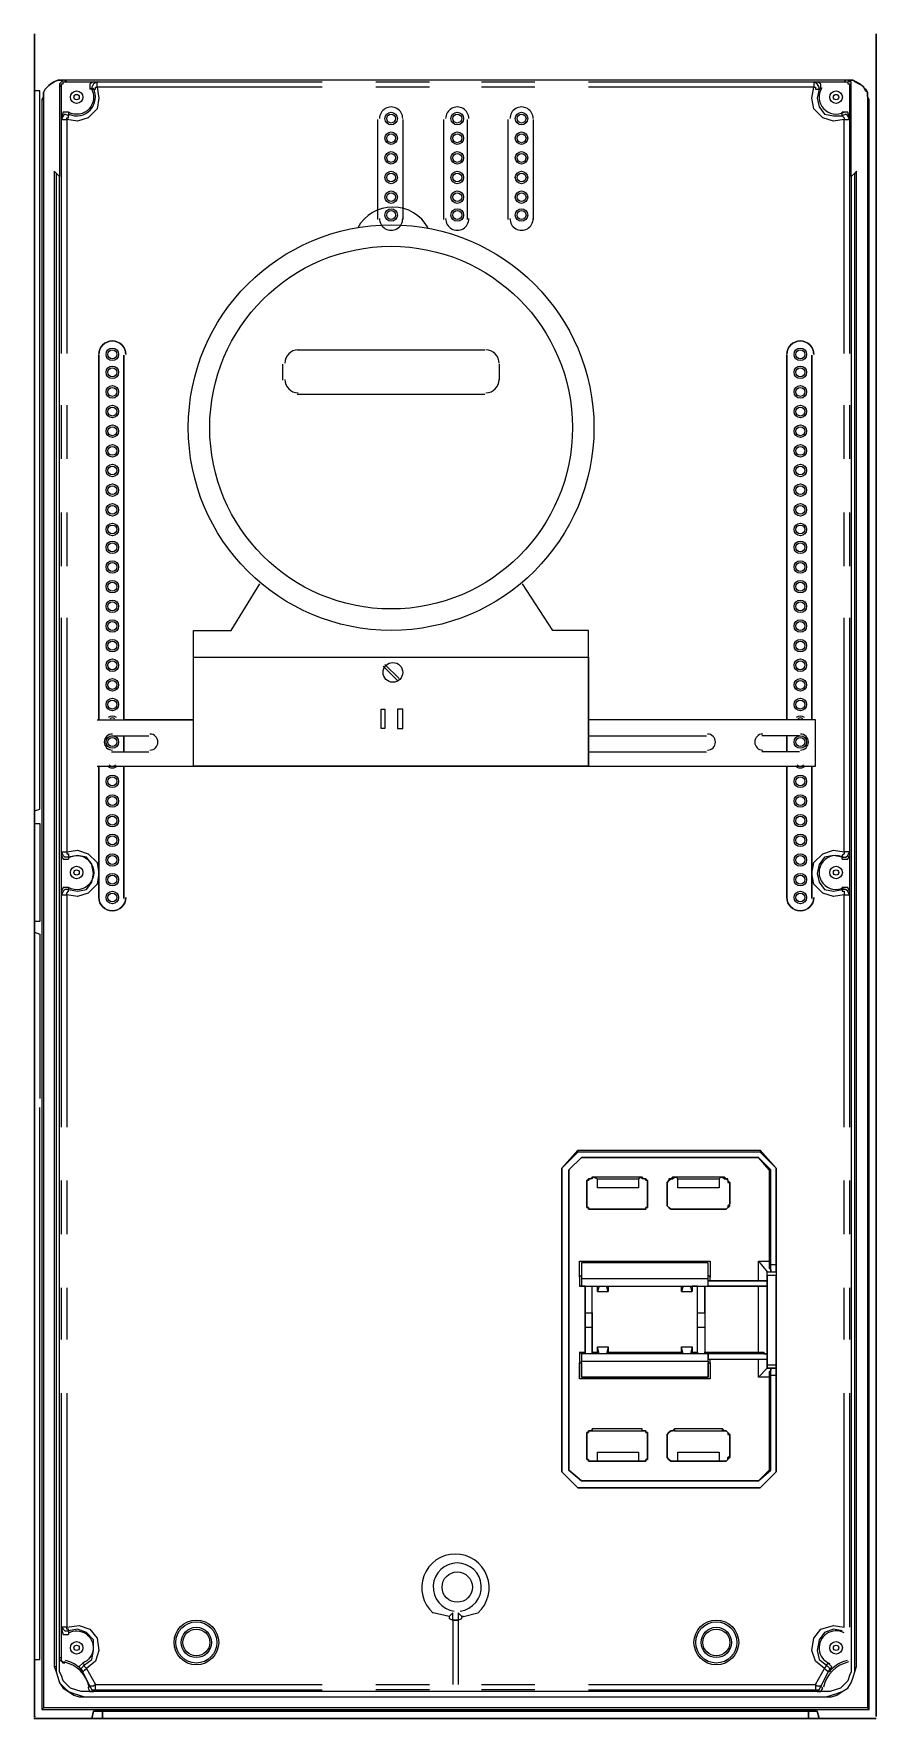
# Model space of a CAD drawing. Header units: millimetres. Extents: x -305 to 1353, y -289 to 1176.
# Drawn here: x -177.8 to -151.4, y 368.5 to 421.5 of the extents above; entities that cross this region are included whole.
import ezdxf

# ---------------------------------------------------------------- set-up
doc = ezdxf.new("R2010")
doc.units = ezdxf.units.MM
doc.header["$MEASUREMENT"] = 0
doc.layers.add('PDF_0', color=7, linetype='Continuous')

msp = doc.modelspace()

# ---------------------------------------------------------------- linework, layer by layer
at = {"layer": 'PDF_0', "lineweight": 18}
for points in [[(-177.803, 368.575), (-177.803, 421.475), (-177.803, 368.575)], [(-177.803, 421.475), (-177.803, 368.575)], [(-151.353, 368.575), (-151.353, 421.475), (-151.353, 368.575)], [(-177.803, 397.047), (-177.634, 397.103), (-177.634, 419.678), (-177.803, 419.678)], [(-177.522, 419.397), (-177.522, 419.51), (-177.522, 419.622), (-177.466, 419.734), (-177.353, 419.847), (-177.297, 419.903), (-177.185, 419.959), (-177.073, 420.015), (-176.96, 420.015), (-177.073, 420.015), (-177.185, 419.959), (-177.297, 419.903), (-177.353, 419.847), (-177.466, 419.734), (-177.522, 419.622), (-177.522, 419.51), (-177.578, 419.397), (-177.578, 368.8)], [(-152.139, 416.983), (-152.139, 419.847), (-152.139, 419.903), (-152.139, 419.959), (-152.195, 419.959), (-152.251, 420.015), (-152.307, 420.015), (-176.848, 420.015), (-176.904, 420.015), (-176.96, 419.959), (-177.016, 419.903), (-177.016, 419.847), (-177.016, 416.983)], [(-152.195, 420.015), (-176.96, 420.015)], [(-153.093, 419.734), (-153.093, 419.903), (-153.206, 419.959), (-152.363, 419.959), (-152.307, 419.959), (-152.251, 419.959), (-152.251, 419.903), (-152.195, 419.903), (-152.195, 419.847), (-152.195, 419.79), (-152.195, 418.836), (-152.251, 419.004), (-152.42, 419.004)], [(-151.633, 419.566), (-151.633, 368.856), (-151.577, 368.8), (-151.577, 419.397), (-151.633, 419.51), (-151.633, 419.622), (-151.689, 419.678), (-151.746, 419.79), (-151.802, 419.847), (-151.914, 419.903), (-152.026, 419.959), (-152.083, 420.015), (-152.195, 420.015), (-152.083, 420.015), (-151.97, 419.959), (-151.858, 419.903), (-151.802, 419.847), (-151.689, 419.734), (-151.633, 419.622), (-151.633, 419.51), (-151.633, 419.397)], [(-177.522, 419.566), (-177.522, 368.856)], [(-167.02, 415.635), (-167.02, 418.78)], [(-166.234, 418.78), (-166.234, 415.635)], [(-164.943, 415.635), (-164.943, 418.78)], [(-164.213, 418.78), (-164.213, 415.635)], [(-162.921, 415.635), (-162.921, 418.78)], [(-162.135, 418.78), (-162.135, 415.635)], [(-177.129, 417.095), (-177.185, 417.151), (-177.185, 370.148), (-177.129, 369.979), (-177.073, 369.811), (-177.016, 369.642), (-176.904, 369.474), (-176.736, 369.361), (-176.567, 369.249), (-176.399, 369.193), (-176.23, 369.193), (-152.925, 369.193), (-152.756, 369.193), (-152.588, 369.249), (-152.42, 369.361), (-152.251, 369.474), (-152.139, 369.642), (-152.083, 369.811), (-152.026, 369.979), (-151.97, 370.148), (-151.97, 417.151), (-152.026, 417.095)], [(-177.016, 416.983), (-177.016, 416.983)], [(-175.781, 411.367), (-175.781, 411.367)], [(-174.995, 411.367), (-174.995, 411.367)], [(-154.16, 411.367), (-154.16, 411.367)], [(-153.374, 411.367), (-153.374, 411.367)], [(-177.803, 396.654), (-177.634, 396.654), (-177.634, 393.565), (-177.803, 393.565)], [(-152.42, 395.531), (-152.251, 395.531), (-152.195, 395.643), (-152.195, 394.52), (-152.251, 394.632), (-152.42, 394.632)], [(-177.803, 393.228), (-177.634, 393.172), (-177.634, 388.005)], [(-177.803, 370.372), (-177.634, 370.372), (-177.634, 387.725)], [(-160.731, 386.377), (-155.003, 386.377), (-155.003, 386.321), (-160.731, 386.321)], [(-155.003, 386.321), (-154.497, 385.815), (-155.003, 386.377)], [(-161.012, 385.759), (-160.618, 386.152), (-161.012, 385.759)], [(-161.012, 376.325), (-161.012, 385.759), (-161.012, 376.325)], [(-160.618, 386.152), (-155.059, 386.152), (-160.618, 386.152)], [(-154.722, 385.759), (-155.059, 386.152), (-154.666, 385.759)], [(-154.778, 382.446), (-154.778, 379.638), (-154.778, 379.526), (-154.778, 379.807), (-154.778, 379.975), (-154.778, 382.109), (-154.778, 382.277), (-154.778, 382.558), (-154.497, 382.558), (-154.497, 382.446), (-154.778, 382.446), (-154.778, 382.558), (-154.666, 382.558), (-154.497, 382.558), (-154.497, 382.614), (-154.497, 382.671), (-154.497, 382.727), (-154.497, 382.783), (-154.497, 385.815), (-154.497, 376.269), (-154.497, 379.301), (-154.497, 379.357), (-154.497, 379.413), (-154.497, 379.47), (-154.497, 379.526), (-154.666, 379.526), (-154.778, 379.526), (-154.497, 379.526), (-154.497, 379.638)], [(-154.666, 382.783), (-154.666, 385.759), (-154.722, 385.759), (-154.722, 382.895), (-154.722, 382.839), (-154.722, 382.783), (-154.722, 382.727), (-154.722, 382.671), (-154.666, 382.614), (-154.666, 382.558), (-154.666, 382.614), (-154.666, 382.671), (-154.666, 382.727), (-154.666, 382.783), (-154.497, 382.783)], [(-158.821, 385.478), (-158.821, 385.198), (-160.113, 385.198), (-160.113, 385.478)], [(-158.541, 384.692), (-158.541, 385.31), (-158.541, 384.692)], [(-156.294, 385.478), (-156.294, 385.198), (-157.586, 385.198), (-157.586, 385.478)], [(-160.282, 384.524), (-158.709, 384.524), (-160.282, 384.524)], [(-160.675, 382.39), (-160.675, 382.895), (-156.575, 382.895), (-156.575, 382.39)], [(-156.968, 381.267), (-156.744, 381.267), (-156.744, 382.109), (-155.059, 382.109), (-155.003, 382.109), (-154.947, 382.109), (-154.89, 382.109), (-154.834, 382.109), (-154.778, 382.109), (-156.631, 382.109), (-156.631, 382.277), (-156.575, 382.277), (-156.575, 382.39), (-156.631, 382.446), (-156.631, 382.502), (-156.631, 382.839), (-160.618, 382.839), (-160.618, 382.502), (-160.618, 382.446), (-160.675, 382.39), (-160.675, 382.109), (-160.618, 382.109)], [(-156.631, 382.334), (-156.631, 382.839), (-160.618, 382.839), (-160.618, 382.334), (-160.618, 382.277), (-160.618, 382.221), (-160.618, 382.165), (-160.618, 382.109), (-160.506, 382.109), (-160.282, 382.109), (-160.057, 382.109), (-159.832, 382.109), (-157.418, 382.109), (-157.193, 382.109), (-156.968, 382.109), (-156.744, 382.109), (-156.631, 382.109), (-156.631, 382.165), (-156.631, 382.221), (-156.631, 382.277), (-156.631, 382.334), (-160.618, 382.334)], [(-155.059, 382.277), (-155.059, 382.895), (-154.778, 382.558)], [(-155.059, 382.895), (-154.722, 382.895)], [(-160.506, 382.109), (-160.675, 382.109)], [(-160.506, 381.267), (-160.282, 381.267), (-160.282, 382.109), (-160.113, 382.109), (-160.057, 382.109), (-160.113, 381.941), (-159.776, 381.941), (-159.832, 382.109), (-159.776, 382.109), (-157.474, 382.109), (-157.418, 382.109), (-157.474, 381.941), (-157.137, 381.941)], [(-160.282, 380.031), (-160.282, 382.109)], [(-160.113, 381.941), (-160.113, 382.109)], [(-159.776, 382.109), (-159.776, 381.941)], [(-157.474, 381.941), (-157.474, 382.109)], [(-156.968, 380.031), (-156.968, 382.109), (-157.137, 382.109)], [(-156.968, 380.817), (-156.968, 380.874), (-156.968, 380.93), (-156.968, 380.986), (-156.968, 381.042), (-156.968, 381.098), (-156.968, 381.154), (-156.968, 381.21), (-156.968, 381.267), (-156.968, 382.109)], [(-156.744, 382.109), (-156.744, 380.031)], [(-156.575, 382.277), (-155.059, 382.277), (-155.003, 382.277), (-154.947, 382.277), (-154.89, 382.277), (-154.834, 382.277), (-154.778, 382.277), (-156.631, 382.277)], [(-155.059, 380.031), (-155.059, 382.109)], [(-154.778, 379.638), (-154.497, 379.638), (-154.497, 382.446)], [(-160.282, 381.267), (-160.282, 381.21), (-160.282, 381.154), (-160.282, 381.098), (-160.282, 381.042), (-160.282, 380.986), (-160.282, 380.93), (-160.282, 380.874), (-160.282, 380.817)], [(-156.744, 381.267), (-156.744, 381.21), (-156.744, 381.154), (-156.744, 381.098), (-156.744, 381.042), (-156.744, 380.986), (-156.744, 380.93), (-156.744, 380.874), (-156.744, 380.817)], [(-160.506, 380.817), (-160.282, 380.817), (-160.282, 379.975), (-160.282, 380.031), (-160.113, 380.031), (-160.057, 379.975), (-160.113, 380.2), (-159.776, 380.2), (-159.832, 379.975), (-159.776, 380.031)], [(-159.776, 380.2), (-159.776, 380.031), (-157.474, 380.031), (-157.418, 379.975), (-157.474, 380.2), (-157.137, 380.2), (-157.193, 379.975), (-157.137, 380.031), (-156.968, 380.031), (-156.968, 379.975), (-156.968, 380.817), (-156.744, 380.817), (-156.744, 379.975), (-156.744, 380.031), (-155.059, 380.031), (-155.003, 380.031), (-154.947, 380.031), (-154.89, 380.031), (-154.89, 379.975), (-154.834, 379.975), (-154.778, 379.975), (-156.631, 379.975), (-156.631, 379.807), (-154.778, 379.807)], [(-160.618, 379.975), (-160.675, 380.031), (-160.675, 379.694), (-160.618, 379.694), (-160.618, 379.638), (-160.618, 379.245), (-160.618, 379.75)], [(-160.675, 380.031), (-160.506, 380.031)], [(-160.113, 380.031), (-160.113, 380.2)], [(-157.474, 380.031), (-157.474, 380.2)], [(-157.137, 380.2), (-157.137, 380.031)], [(-156.575, 379.694), (-156.575, 379.189), (-160.675, 379.189), (-160.675, 379.694)], [(-156.631, 379.75), (-156.631, 379.245), (-156.631, 379.638), (-156.631, 379.694), (-156.575, 379.694), (-156.575, 379.807)], [(-155.059, 379.245), (-155.059, 379.807)], [(-154.722, 379.245), (-155.059, 379.245), (-154.778, 379.526)], [(-154.497, 379.301), (-154.666, 379.301), (-154.666, 379.357), (-154.666, 379.413), (-154.666, 379.47), (-154.666, 379.526), (-154.666, 379.47), (-154.722, 379.413), (-154.722, 379.357), (-154.722, 379.301), (-154.722, 379.245), (-154.722, 376.325), (-154.666, 376.325), (-154.666, 379.301)], [(-156.631, 379.245), (-160.618, 379.245), (-156.631, 379.245)], [(-158.709, 377.56), (-158.653, 377.56), (-158.597, 377.56), (-158.597, 377.504), (-158.541, 377.504), (-158.541, 377.448), (-158.541, 377.392), (-158.541, 376.774), (-158.541, 376.718), (-158.541, 376.662), (-158.597, 376.662), (-158.597, 376.606), (-158.653, 376.606), (-158.709, 376.606), (-158.765, 376.606), (-158.821, 376.606), (-160.113, 376.606), (-160.225, 376.606), (-160.282, 376.606), (-160.338, 376.606), (-160.394, 376.606), (-160.394, 376.662), (-160.45, 376.662), (-160.45, 376.718), (-160.45, 376.774), (-160.45, 376.718), (-160.45, 376.662), (-160.394, 376.662), (-160.394, 376.606), (-160.338, 376.606), (-160.282, 376.606), (-158.709, 376.606), (-158.653, 376.606), (-158.597, 376.606), (-158.597, 376.662), (-158.541, 376.662), (-158.541, 376.718), (-158.541, 376.774), (-158.541, 377.392), (-158.541, 377.448), (-158.541, 377.504), (-158.597, 377.504), (-158.597, 377.56), (-158.653, 377.56), (-158.709, 377.56), (-158.709, 377.616), (-160.282, 377.616)], [(-160.45, 376.774), (-160.45, 377.392), (-160.45, 376.774)], [(-160.282, 377.56), (-158.709, 377.56), (-158.709, 377.616)], [(-157.698, 377.56), (-157.754, 377.56), (-157.811, 377.56), (-157.867, 377.504), (-157.923, 377.448), (-157.923, 377.392), (-157.923, 377.448), (-157.867, 377.504), (-157.811, 377.56), (-157.754, 377.56), (-157.698, 377.616)], [(-157.923, 376.774), (-157.923, 377.392), (-157.923, 376.774)], [(-156.182, 377.56), (-156.126, 377.56), (-156.07, 377.56), (-156.014, 377.504), (-156.014, 377.448), (-155.957, 377.448), (-155.957, 377.392), (-155.957, 377.448), (-156.014, 377.504), (-156.07, 377.56), (-156.126, 377.56), (-156.182, 377.616)], [(-155.957, 377.392), (-155.957, 376.774), (-155.957, 377.392)], [(-160.113, 376.606), (-160.113, 376.886), (-158.821, 376.886), (-158.821, 376.606)], [(-157.586, 376.606), (-157.586, 376.886), (-156.294, 376.886), (-156.294, 376.606)], [(-160.731, 375.763), (-161.236, 376.269), (-160.731, 375.763)], [(-160.618, 375.988), (-161.012, 376.325), (-160.618, 375.988)], [(-154.722, 376.325), (-155.059, 375.988), (-154.666, 376.325)], [(-154.497, 376.269), (-155.003, 375.763), (-154.497, 376.269)], [(-160.731, 375.763), (-155.003, 375.763), (-160.731, 375.763)], [(-160.618, 375.988), (-155.059, 375.988), (-160.618, 375.988)], [(-164.774, 371.72), (-165.28, 371.832)], [(-164.774, 371.72), (-164.774, 371.72)], [(-164.325, 371.72), (-163.876, 371.832)], [(-176.848, 370.26), (-176.96, 370.316), (-176.96, 370.428), (-176.96, 371.327), (-176.904, 371.158), (-176.736, 371.158)], [(-176.118, 369.474), (-176.062, 369.361), (-175.949, 369.361), (-176.174, 369.361), (-176.342, 369.361), (-176.511, 369.417), (-176.679, 369.474), (-176.792, 369.586), (-176.904, 369.698), (-176.96, 369.867), (-177.016, 369.979), (-177.016, 370.148), (-177.016, 370.372), (-176.96, 370.316), (-176.904, 370.26)], [(-152.139, 370.148), (-152.139, 369.979), (-152.195, 369.867), (-152.251, 369.698), (-152.363, 369.586), (-152.476, 369.474), (-152.644, 369.417), (-152.813, 369.361), (-152.981, 369.361), (-153.206, 369.361), (-153.093, 369.361), (-153.037, 369.474)], [(-152.869, 370.26), (-152.756, 370.148), (-152.813, 369.979)], [(-151.633, 368.856), (-177.522, 368.856), (-177.578, 368.8), (-151.577, 368.8)], [(-151.353, 368.519), (-177.803, 368.519)], [(-153.15, 368.519), (-153.206, 368.744), (-153.487, 368.744), (-175.669, 368.744), (-175.949, 368.744), (-176.006, 368.519)]]:
    msp.add_lwpolyline(points, dxfattribs=at)
for points in [[(-177.803, 368.575), (-177.803, 421.475)], [(-151.353, 368.575), (-151.353, 421.475)], [(-176.23, 369.193), (-152.925, 369.193), (-152.756, 369.249), (-152.588, 369.305), (-152.42, 369.361), (-152.251, 369.474), (-152.139, 369.642), (-152.083, 369.811), (-152.026, 369.979), (-152.026, 370.148), (-152.026, 417.095), (-152.139, 416.983), (-152.139, 370.148), (-152.139, 369.979), (-152.195, 369.867), (-152.251, 369.698), (-152.363, 369.586), (-152.476, 369.474), (-152.644, 369.417), (-152.813, 369.361), (-152.925, 369.361), (-176.174, 369.361), (-176.342, 369.361), (-176.511, 369.417), (-176.679, 369.474), (-176.792, 369.586), (-176.904, 369.698), (-176.96, 369.867), (-177.016, 369.979), (-177.016, 370.148), (-177.016, 416.983), (-177.129, 417.095), (-177.129, 370.148), (-177.129, 369.979), (-177.073, 369.811), (-177.016, 369.642), (-176.848, 369.474), (-176.736, 369.361), (-176.567, 369.305), (-176.399, 369.249)], [(-175.781, 411.367), (-175.781, 399.911)], [(-174.995, 399.911), (-174.995, 411.367)], [(-154.16, 411.367), (-154.16, 399.911)], [(-153.374, 399.911), (-153.374, 411.367)], [(-174.995, 398.9), (-174.995, 399.405)], [(-154.16, 399.405), (-154.16, 398.9)], [(-175.781, 398.451), (-175.781, 394.295)], [(-174.995, 394.295), (-174.995, 398.451)], [(-154.16, 394.295), (-154.16, 398.451)], [(-153.374, 394.295), (-153.374, 398.451)], [(-161.236, 376.269), (-161.236, 385.815), (-160.731, 386.377), (-160.731, 386.321), (-161.236, 385.815)], [(-160.282, 385.535), (-160.282, 385.478), (-160.338, 385.478), (-160.394, 385.478), (-160.394, 385.422), (-160.45, 385.422), (-160.45, 385.366), (-160.45, 385.31), (-160.45, 385.366), (-160.45, 385.422), (-160.394, 385.478), (-160.338, 385.478)], [(-160.45, 384.692), (-160.45, 385.31), (-160.45, 384.692), (-160.45, 384.636), (-160.45, 384.58), (-160.394, 384.58), (-160.394, 384.524), (-160.338, 384.524), (-160.282, 384.524), (-160.338, 384.524), (-160.394, 384.524), (-160.394, 384.58), (-160.45, 384.58), (-160.45, 384.636)], [(-158.709, 385.535), (-160.282, 385.535), (-160.225, 385.535), (-160.113, 385.478), (-158.821, 385.478), (-158.765, 385.535)], [(-158.541, 385.31), (-158.541, 385.366), (-158.541, 385.422), (-158.597, 385.422), (-158.597, 385.478), (-158.653, 385.478), (-158.709, 385.478), (-158.709, 385.535), (-158.653, 385.478), (-158.597, 385.478), (-158.541, 385.422), (-158.541, 385.366)], [(-157.698, 385.535), (-157.754, 385.535), (-157.811, 385.478), (-157.867, 385.478), (-157.867, 385.422), (-157.923, 385.366), (-157.923, 385.31), (-157.923, 384.692), (-157.923, 385.31), (-157.923, 385.366), (-157.867, 385.422), (-157.811, 385.478), (-157.754, 385.478)], [(-156.182, 385.535), (-157.698, 385.535), (-157.642, 385.535), (-157.586, 385.478), (-156.294, 385.478), (-156.238, 385.535)], [(-156.182, 384.524), (-157.698, 384.524), (-156.182, 384.524), (-156.126, 384.524), (-156.07, 384.524), (-156.014, 384.58), (-155.957, 384.636), (-155.957, 384.692), (-155.957, 385.31), (-155.957, 384.692), (-156.014, 384.636), (-156.014, 384.58), (-156.07, 384.524), (-156.126, 384.524)], [(-155.957, 385.31), (-155.957, 385.366), (-156.014, 385.422), (-156.014, 385.478), (-156.07, 385.478), (-156.126, 385.535), (-156.182, 385.535), (-156.126, 385.478), (-156.07, 385.478), (-156.014, 385.422), (-156.014, 385.366), (-155.957, 385.366)], [(-158.709, 384.524), (-158.653, 384.524), (-158.597, 384.524), (-158.597, 384.58), (-158.541, 384.58), (-158.541, 384.636), (-158.541, 384.692), (-158.541, 384.636), (-158.541, 384.58), (-158.597, 384.58), (-158.597, 384.524), (-158.653, 384.524)], [(-157.923, 384.692), (-157.923, 384.636), (-157.867, 384.58), (-157.811, 384.524), (-157.754, 384.524), (-157.698, 384.524), (-157.754, 384.524), (-157.811, 384.524), (-157.867, 384.58), (-157.923, 384.636)], [(-160.506, 381.267), (-160.506, 382.109), (-160.506, 380.031), (-160.506, 379.975), (-160.506, 380.817), (-160.506, 380.874), (-160.506, 380.93), (-160.506, 380.986), (-160.506, 381.042), (-160.506, 381.098), (-160.506, 381.154), (-160.506, 381.21)], [(-157.137, 381.941), (-157.193, 382.109), (-157.137, 382.109)], [(-159.832, 379.975), (-160.057, 379.975), (-160.282, 379.975), (-160.506, 379.975), (-160.618, 379.975), (-160.618, 379.919), (-160.618, 379.863), (-160.618, 379.807), (-160.618, 379.75), (-156.631, 379.75), (-156.631, 379.807), (-156.631, 379.863), (-156.631, 379.919), (-156.631, 379.975), (-156.744, 379.975), (-156.968, 379.975), (-157.193, 379.975), (-157.418, 379.975)], [(-160.282, 377.56), (-160.338, 377.56), (-160.394, 377.56), (-160.394, 377.504), (-160.45, 377.504), (-160.45, 377.448), (-160.45, 377.392), (-160.45, 377.448), (-160.45, 377.504), (-160.394, 377.504), (-160.394, 377.56), (-160.338, 377.56), (-160.282, 377.56), (-160.282, 377.616)], [(-156.182, 377.616), (-157.698, 377.616), (-157.698, 377.56), (-156.182, 377.56)], [(-157.923, 376.774), (-157.923, 376.718), (-157.867, 376.662), (-157.811, 376.606), (-157.754, 376.606), (-157.698, 376.606), (-157.754, 376.606), (-157.811, 376.606), (-157.867, 376.662), (-157.923, 376.718)], [(-156.182, 376.606), (-156.126, 376.606), (-156.07, 376.606), (-156.014, 376.662), (-156.014, 376.718), (-155.957, 376.774), (-155.957, 376.718), (-156.014, 376.662), (-156.07, 376.606), (-156.126, 376.606)], [(-157.698, 376.606), (-156.182, 376.606), (-156.238, 376.606), (-156.294, 376.606), (-157.586, 376.606), (-157.642, 376.606)], [(-164.774, 371.664), (-164.662, 371.608), (-164.493, 371.608), (-164.381, 371.664), (-164.381, 371.72), (-164.325, 371.72), (-164.381, 371.72), (-164.493, 371.832), (-164.493, 371.608), (-164.662, 371.608), (-164.662, 371.832), (-164.774, 371.72)], [(-177.803, 368.519), (-151.353, 368.519)], [(-151.353, 368.519), (-177.803, 368.519)], [(-176.006, 368.519), (-175.949, 368.744), (-175.669, 368.744), (-153.487, 368.744), (-153.206, 368.744), (-153.15, 368.519), (-153.206, 368.744), (-153.487, 368.744), (-175.669, 368.744), (-175.949, 368.744)]]:
    msp.add_lwpolyline(points, close=True, dxfattribs=at)
at = {"layer": 'PDF_0', "lineweight": 0}
for points in [[(-176.96, 419.79), (-177.016, 419.847)], [(-176.848, 420.015), (-176.792, 419.959)], [(-176.006, 419.734), (-175.949, 419.734), (-175.893, 419.734), (-175.893, 419.79), (-175.837, 419.79), (-175.781, 419.453), (-175.837, 419.117), (-176.118, 418.836), (-176.455, 418.723), (-176.792, 418.78), (-176.792, 418.836), (-176.736, 418.836), (-176.736, 418.892)], [(-168.761, 419.79), (-175.837, 419.79), (-175.837, 419.959), (-175.949, 419.903), (-176.006, 419.79), (-176.006, 419.734), (-176.062, 419.734)], [(-175.949, 419.959), (-175.837, 419.959), (-168.761, 419.959)], [(-167.077, 419.959), (-165.392, 419.959)], [(-165.392, 419.79), (-167.077, 419.79)], [(-163.763, 419.959), (-162.079, 419.959)], [(-162.079, 419.79), (-163.763, 419.79)], [(-160.394, 419.959), (-153.318, 419.959), (-153.206, 419.959)], [(-153.093, 419.734), (-153.15, 419.734), (-153.206, 419.453), (-153.15, 419.173), (-152.981, 418.948), (-152.7, 418.892), (-152.42, 418.892), (-152.363, 418.836), (-152.363, 418.78), (-152.7, 418.723), (-153.037, 418.836), (-153.318, 419.117), (-153.374, 419.453), (-153.318, 419.79), (-160.394, 419.79)], [(-152.363, 419.959), (-152.307, 420.015)], [(-152.139, 419.847), (-152.195, 419.79)], [(-177.522, 419.397), (-177.578, 419.397)], [(-176.736, 419.004), (-176.736, 418.892), (-176.848, 418.948), (-176.904, 418.892), (-176.96, 418.78), (-176.792, 418.78), (-176.792, 411.423)], [(-176.96, 411.423), (-176.96, 418.78), (-176.96, 418.836)], [(-152.363, 411.423), (-152.363, 418.78), (-152.195, 418.78), (-152.251, 418.892), (-152.307, 418.948), (-152.42, 418.892), (-152.42, 419.004)], [(-152.195, 418.836), (-152.195, 418.78), (-152.195, 411.423)], [(-176.96, 408.11), (-176.96, 409.794)], [(-176.792, 409.794), (-176.792, 408.11)], [(-152.363, 408.11), (-152.363, 409.794)], [(-152.195, 409.794), (-152.195, 408.11)], [(-176.96, 404.74), (-176.96, 406.425)], [(-176.792, 406.425), (-176.792, 404.74)], [(-152.363, 404.74), (-152.363, 406.425)], [(-152.195, 406.425), (-152.195, 404.74)], [(-176.96, 395.643), (-176.96, 395.755), (-176.96, 403.112)], [(-176.792, 403.112), (-176.792, 395.755), (-176.792, 395.699), (-176.736, 395.699), (-176.736, 395.643), (-176.736, 395.587), (-176.848, 395.587), (-176.904, 395.643), (-176.96, 395.755), (-176.792, 395.755), (-176.455, 395.811), (-176.118, 395.699), (-175.837, 395.418), (-175.781, 395.081), (-175.837, 394.744), (-176.118, 394.464), (-176.455, 394.351), (-176.792, 394.407), (-176.792, 394.464), (-176.736, 394.52), (-176.736, 394.576), (-176.455, 394.52), (-176.174, 394.576), (-176.006, 394.8), (-175.949, 395.081), (-176.006, 395.362), (-176.174, 395.587), (-176.455, 395.643), (-176.736, 395.587), (-176.736, 395.531)], [(-152.363, 387.107), (-152.363, 394.407), (-152.195, 394.407), (-152.251, 394.52), (-152.307, 394.576), (-152.42, 394.576), (-152.42, 394.52), (-152.363, 394.52), (-152.363, 394.464), (-152.363, 394.407), (-152.7, 394.351), (-153.037, 394.464), (-153.318, 394.744), (-153.374, 395.081), (-153.318, 395.418), (-153.037, 395.699), (-152.7, 395.811), (-152.363, 395.755), (-152.363, 395.699), (-152.42, 395.643), (-152.42, 395.587), (-152.307, 395.587), (-152.251, 395.643), (-152.195, 395.755), (-152.363, 395.755), (-152.363, 403.112)], [(-152.195, 403.112), (-152.195, 395.755), (-152.195, 395.643)], [(-152.42, 395.531), (-152.42, 395.587), (-152.7, 395.643), (-152.981, 395.587), (-153.15, 395.362), (-153.206, 395.081), (-153.15, 394.8), (-152.981, 394.576), (-152.7, 394.52), (-152.42, 394.576), (-152.42, 394.632)], [(-176.736, 394.632), (-176.736, 394.576), (-176.848, 394.576), (-176.904, 394.52), (-176.96, 394.407), (-176.792, 394.407), (-176.792, 387.107)], [(-176.96, 387.107), (-176.96, 394.407), (-176.96, 394.52)], [(-152.195, 394.52), (-152.195, 394.407), (-152.195, 387.107)], [(-176.96, 383.738), (-176.96, 385.422)], [(-176.792, 385.422), (-176.792, 383.738)], [(-152.363, 383.738), (-152.363, 385.422)], [(-152.195, 385.422), (-152.195, 383.738)], [(-176.96, 380.424), (-176.96, 382.053)], [(-176.792, 382.053), (-176.792, 380.424)], [(-152.363, 380.424), (-152.363, 382.053)], [(-152.195, 382.053), (-152.195, 380.424)], [(-176.96, 371.327), (-176.96, 371.383), (-176.96, 378.74)], [(-176.792, 378.74), (-176.792, 371.383), (-176.96, 371.383), (-176.904, 371.327), (-176.848, 371.271), (-176.736, 371.271), (-176.736, 371.158)], [(-160.394, 369.586), (-153.262, 369.586), (-153.262, 369.417), (-153.15, 369.417), (-153.093, 369.53), (-153.15, 369.53), (-153.206, 369.53), (-153.262, 369.586), (-152.981, 370.091), (-152.925, 370.148), (-152.925, 370.204), (-152.813, 370.091), (-152.869, 369.979), (-152.925, 370.035), (-152.981, 370.091), (-153.262, 370.316), (-153.374, 370.653), (-153.318, 371.046), (-153.093, 371.327), (-152.7, 371.439), (-152.363, 371.383), (-152.363, 378.74)], [(-152.195, 378.74), (-152.195, 371.383)], [(-176.286, 370.26), (-176.23, 370.204), (-176.006, 370.372), (-175.949, 370.653), (-175.949, 370.99), (-176.174, 371.214), (-176.455, 371.327), (-176.736, 371.271), (-176.736, 371.327), (-176.792, 371.327), (-176.792, 371.383), (-176.399, 371.439), (-176.062, 371.327), (-175.837, 371.046), (-175.781, 370.653), (-175.893, 370.316), (-176.174, 370.091), (-176.23, 370.148), (-176.23, 370.204), (-176.342, 370.091), (-176.286, 369.979), (-176.23, 370.035), (-176.174, 370.091), (-175.893, 369.586), (-168.761, 369.586)], [(-152.42, 371.271), (-152.7, 371.327), (-152.981, 371.214), (-153.15, 370.99), (-153.206, 370.653), (-153.15, 370.372), (-152.925, 370.204), (-152.869, 370.26)], [(-177.016, 370.372), (-177.016, 370.428), (-176.96, 370.428)], [(-177.185, 370.148), (-177.129, 370.148)], [(-177.016, 370.148), (-177.016, 370.148)], [(-176.848, 370.26), (-176.904, 370.26)], [(-176.118, 369.474), (-176.062, 369.53), (-176.006, 369.417), (-175.893, 369.417), (-175.893, 369.586), (-175.949, 369.53), (-176.006, 369.53), (-176.062, 369.53), (-176.286, 369.979), (-176.342, 369.979)], [(-152.813, 369.979), (-152.869, 369.979), (-153.093, 369.53), (-153.037, 369.474)], [(-176.174, 369.361), (-176.174, 369.361)], [(-175.949, 369.361), (-175.893, 369.417), (-168.761, 369.417)], [(-167.077, 369.586), (-165.392, 369.586)], [(-165.392, 369.417), (-167.077, 369.417)], [(-163.763, 369.586), (-162.079, 369.586)], [(-162.079, 369.417), (-163.763, 369.417)], [(-160.394, 369.417), (-153.262, 369.417), (-153.206, 369.361)], [(-152.925, 369.361), (-152.981, 369.361)], [(-176.23, 369.193), (-176.23, 369.193)], [(-152.925, 369.193), (-152.925, 369.193)], [(-175.669, 368.744), (-175.669, 368.519)], [(-153.487, 368.519), (-153.487, 368.744)]]:
    msp.add_lwpolyline(points, dxfattribs=at)
at = {"layer": 'PDF_0', "lineweight": 18}
for points in [[(-176.035, 419.772, -0.775478), (-176.736, 419.004), (-176.904, 419.004), (-176.96, 418.836), (-176.96, 419.79), (-176.96, 419.847), (-176.96, 419.903), (-176.904, 419.903), (-176.904, 419.959), (-176.848, 419.959), (-176.792, 419.959), (-175.949, 419.959), (-176.062, 419.903), (-176.062, 419.734)], [(-176.735, 395.579, -1.671898), (-176.736, 394.632), (-176.904, 394.632), (-176.96, 394.52), (-176.96, 395.643), (-176.904, 395.531), (-176.736, 395.531)], [(-176.735, 371.207, -1.055203), (-176.286, 370.26), (-176.399, 370.148), (-176.342, 369.979)], [(-177.831, 368.575, 0.414), (-177.803, 368.603, 0.414), (-177.774, 368.575)], [(-177.774, 368.519, 0.414), (-177.803, 368.491, 0.414), (-177.831, 368.519)]]:
    msp.add_lwpolyline(points, format="xyb", dxfattribs=at)
at = {"layer": 'PDF_0', "lineweight": 0}
for points in [[(-153.318, 419.959), (-153.318, 419.79), (-153.262, 419.79), (-153.262, 419.734), (-153.206, 419.734), (-153.15, 419.734), (-153.15, 419.79), (-153.206, 419.903)], [(-175.669, 368.519), (-175.669, 368.744)], [(-153.487, 368.744), (-153.487, 368.519)]]:
    msp.add_lwpolyline(points, close=True, dxfattribs=at)
at = {"layer": 'PDF_0', "lineweight": 18}
for points in [[(-174.939, 411.395, 0.999967), (-175.781, 411.395, -0.999967)], [(-153.318, 411.395, 0.999967), (-154.16, 411.395, -0.999967)], [(-175.781, 394.323, 0.999977), (-174.939, 394.323, -0.999977)], [(-154.16, 394.323, 0.999977), (-153.318, 394.323, -0.999977)]]:
    msp.add_lwpolyline(points, format="xyb", close=True, dxfattribs=at)
at = {"layer": 'PDF_0', "lineweight": 25}
for points in [[(-169.547, 411.535), (-163.651, 411.535)], [(-169.997, 410.581), (-169.997, 411.086)], [(-163.202, 411.086), (-163.202, 410.581)], [(-163.651, 410.131), (-169.547, 410.131)], [(-172.805, 398.451), (-172.805, 402.719), (-171.625, 402.719), (-170.727, 404.179)], [(-160.394, 398.451), (-160.394, 402.719), (-161.517, 402.719), (-162.472, 404.179)], [(-166.796, 401.652), (-166.346, 401.202)], [(-166.852, 401.596), (-166.403, 401.146)], [(-175.837, 398.451), (-153.262, 398.451), (-153.262, 399.911), (-160.394, 399.911)], [(-175.837, 399.911), (-172.805, 399.911), (-174.995, 399.911)], [(-175.388, 399.405), (-174.208, 399.405)], [(-160.394, 399.405), (-156.687, 399.405)], [(-153.767, 399.405), (-154.947, 399.405)], [(-175.388, 398.9), (-174.208, 398.9)], [(-160.394, 398.9), (-156.687, 398.9)], [(-153.767, 398.9), (-154.947, 398.9)], [(-164.662, 371.608), (-164.662, 369.586)], [(-164.493, 371.608), (-164.493, 369.586)]]:
    msp.add_lwpolyline(points, dxfattribs=at)
for points in [[(-172.805, 401.876), (-160.394, 401.876), (-160.394, 398.451), (-172.805, 398.451)], [(-166.908, 400.248), (-166.796, 400.248), (-166.796, 399.63), (-166.908, 399.63)], [(-166.234, 400.248), (-166.403, 400.248), (-166.403, 399.63), (-166.234, 399.63)]]:
    msp.add_lwpolyline(points, close=True, dxfattribs=at)
for points in [[(-175.36, 399.462, 0.414167), (-175.612, 399.209, 0.414167), (-175.36, 398.956)], [(-174.18, 398.956, 0.414167), (-173.928, 399.209, 0.414167), (-174.18, 399.462)], [(-156.659, 398.956, 0.414167), (-156.407, 399.209, 0.414167), (-156.659, 399.462)], [(-154.919, 399.462, 0.414167), (-155.171, 399.209, 0.414167), (-154.919, 398.956)], [(-153.739, 398.956, 0.414167), (-153.487, 399.209, 0.414167), (-153.739, 399.462)]]:
    msp.add_lwpolyline(points, format="xyb", dxfattribs=at)
at = {"layer": 'PDF_0', "lineweight": 18}
for centre, radius in [((-176.483, 419.482), 0.197), ((-152.616, 419.482), 0.197), ((-176.483, 419.482), 0.0843), ((-152.616, 419.482), 0.0843), ((-166.599, 418.808), 0.197), ((-166.599, 418.808), 0.14), ((-164.521, 418.808), 0.197), ((-164.521, 418.808), 0.14), ((-162.5, 418.808), 0.197), ((-162.5, 418.808), 0.14), ((-166.599, 418.19), 0.197), ((-166.599, 418.19), 0.14), ((-164.521, 418.19), 0.197), ((-164.521, 418.19), 0.14), ((-162.5, 418.19), 0.197), ((-162.5, 418.19), 0.14), ((-166.599, 417.572), 0.197), ((-166.599, 417.572), 0.14), ((-164.521, 417.572), 0.197), ((-164.521, 417.572), 0.14), ((-162.5, 417.572), 0.197), ((-162.5, 417.572), 0.14), ((-166.599, 416.954), 0.197), ((-166.599, 416.955), 0.14), ((-164.521, 416.954), 0.197), ((-164.521, 416.955), 0.14), ((-162.5, 416.954), 0.197), ((-162.5, 416.955), 0.14), ((-166.599, 416.337), 0.197), ((-166.599, 416.337), 0.14), ((-164.521, 416.337), 0.197), ((-164.521, 416.337), 0.14), ((-162.5, 416.337), 0.197), ((-162.5, 416.337), 0.14), ((-166.599, 415.775), 0.197), ((-164.521, 415.775), 0.197), ((-162.5, 415.775), 0.197), ((-166.599, 415.775), 0.14), ((-164.521, 415.775), 0.14), ((-162.5, 415.775), 0.14), ((-175.36, 411.395), 0.197), ((-175.36, 411.395), 0.14), ((-153.739, 411.395), 0.197), ((-153.739, 411.395), 0.14), ((-175.36, 410.833), 0.197), ((-175.36, 410.833), 0.14), ((-153.739, 410.833), 0.197), ((-153.739, 410.833), 0.14), ((-175.36, 410.216), 0.197), ((-175.36, 410.216), 0.14), ((-153.739, 410.216), 0.197), ((-153.739, 410.216), 0.14), ((-175.36, 409.598), 0.197), ((-175.36, 409.598), 0.14), ((-153.739, 409.598), 0.197), ((-153.739, 409.598), 0.14), ((-175.36, 408.98), 0.197), ((-175.36, 408.98), 0.14), ((-153.739, 408.98), 0.197), ((-153.739, 408.98), 0.14), ((-175.36, 408.362), 0.197), ((-153.739, 408.362), 0.197), ((-175.36, 408.362), 0.14), ((-153.739, 408.362), 0.14), ((-175.36, 407.745), 0.197), ((-175.36, 407.745), 0.14), ((-153.739, 407.745), 0.197), ((-153.739, 407.745), 0.14), ((-175.36, 407.127), 0.197), ((-175.36, 407.127), 0.14), ((-153.739, 407.127), 0.197), ((-153.739, 407.127), 0.14), ((-175.36, 406.509), 0.197), ((-175.36, 406.509), 0.14), ((-153.739, 406.509), 0.197), ((-153.739, 406.509), 0.14), ((-175.36, 405.892), 0.197), ((-175.36, 405.892), 0.14), ((-153.739, 405.892), 0.197), ((-153.739, 405.892), 0.14), ((-175.36, 405.33), 0.197), ((-175.36, 405.33), 0.14), ((-153.739, 405.33), 0.197), ((-153.739, 405.33), 0.14), ((-175.36, 404.712), 0.197), ((-175.36, 404.712), 0.14), ((-153.739, 404.712), 0.197), ((-153.739, 404.712), 0.14), ((-175.36, 404.095), 0.197), ((-153.739, 404.095), 0.197), ((-175.36, 404.095), 0.14), ((-153.739, 404.095), 0.14), ((-175.36, 403.477), 0.197), ((-175.36, 403.477), 0.14), ((-153.739, 403.477), 0.197), ((-153.739, 403.477), 0.14), ((-175.36, 402.859), 0.197), ((-175.36, 402.859), 0.14), ((-153.739, 402.859), 0.197), ((-153.739, 402.859), 0.14), ((-175.36, 402.241), 0.197), ((-175.36, 402.241), 0.14), ((-153.739, 402.241), 0.197), ((-153.739, 402.241), 0.14), ((-175.36, 401.624), 0.197), ((-175.36, 401.624), 0.14), ((-153.739, 401.624), 0.197), ((-153.739, 401.624), 0.14), ((-175.36, 401.006), 0.197), ((-175.36, 401.006), 0.14), ((-153.739, 401.006), 0.197), ((-153.739, 401.006), 0.14), ((-175.36, 400.388), 0.197), ((-153.739, 400.388), 0.197), ((-175.36, 400.388), 0.14), ((-153.739, 400.388), 0.14), ((-175.36, 399.209), 0.197), ((-175.36, 399.209), 0.14), ((-153.739, 399.209), 0.197), ((-153.739, 399.209), 0.14), ((-175.36, 397.973), 0.197), ((-175.36, 397.973), 0.14), ((-153.739, 397.973), 0.197), ((-153.739, 397.973), 0.14), ((-175.36, 397.356), 0.197), ((-175.36, 397.356), 0.14), ((-153.739, 397.356), 0.197), ((-153.739, 397.356), 0.14), ((-175.36, 396.738), 0.197), ((-175.36, 396.738), 0.14), ((-153.739, 396.738), 0.197), ((-153.739, 396.738), 0.14), ((-175.36, 396.12), 0.197), ((-175.36, 396.12), 0.14), ((-153.739, 396.12), 0.197), ((-153.739, 396.12), 0.14), ((-176.483, 395.109), 0.197), ((-175.36, 395.502), 0.197), ((-175.36, 395.502), 0.14), ((-153.739, 395.502), 0.197), ((-153.739, 395.502), 0.14), ((-152.616, 395.109), 0.197), ((-176.483, 395.109), 0.0843), ((-175.36, 394.885), 0.197), ((-175.36, 394.885), 0.14), ((-153.739, 394.885), 0.197), ((-153.739, 394.885), 0.14), ((-152.616, 395.109), 0.0843), ((-175.36, 394.323), 0.197), ((-175.36, 394.323), 0.14), ((-153.739, 394.323), 0.197), ((-153.739, 394.323), 0.14), ((-164.521, 372.646), 0.477), ((-164.521, 372.646), 0.477), ((-172.72, 370.906), 0.702), ((-172.72, 370.906), 0.646), ((-156.379, 370.906), 0.702), ((-156.379, 370.906), 0.646), ((-176.483, 370.737), 0.197), ((-172.72, 370.906), 0.477), ((-172.72, 370.906), 0.421), ((-156.379, 370.906), 0.477), ((-156.379, 370.906), 0.421), ((-152.616, 370.737), 0.197), ((-176.483, 370.737), 0.0843), ((-152.616, 370.737), 0.0843)]:
    msp.add_circle(centre, radius, dxfattribs=at)
at = {"layer": 'PDF_0', "lineweight": 25}
for centre, radius in [((-166.599, 409.092), 6.374), ((-166.599, 409.092), 5.7), ((-166.543, 401.399), 0.309)]:
    msp.add_circle(centre, radius, dxfattribs=at)
at = {"layer": 'PDF_0', "lineweight": 18}
for centre, radius, start, end in [((-176.483, 419.482), 0.59, 246.0948, 27.9838), ((-152.616, 419.482), 0.533, 147.0553, 298.2311), ((-166.599, 418.808), 0.365, 359.9996, 180.0017), ((-164.521, 418.808), 0.365, 359.9996, 180.0017), ((-162.5, 418.808), 0.365, 359.9996, 180.0017), ((-166.599, 415.663), 0.365, 179.9983, 0.0017), ((-164.521, 415.663), 0.365, 179.9983, 0.0017), ((-162.5, 415.663), 0.365, 179.9983, 0.0017), ((-175.36, 399.827), 0.197, 49.2012, 130.7988), ((-175.36, 399.827), 0.14, 56.2723, 123.7277), ((-153.739, 399.827), 0.197, 49.2012, 130.7988), ((-153.739, 399.827), 0.14, 56.2723, 123.7277), ((-175.36, 398.591), 0.197, 219.8792, 320.1169), ((-175.36, 398.591), 0.14, 224.7741, 315.2314), ((-153.739, 398.591), 0.197, 219.8792, 320.1169), ((-153.739, 398.591), 0.14, 224.7741, 315.2314), ((-152.616, 395.109), 0.534, 61.7806, 298.2246), ((-164.521, 372.646), 0.758, 277.0895, 262.9084), ((-152.616, 370.737), 0.533, 61.7682, 247.9398), ((-177.1, 369.277), 1.039, 12.3944, 77.6178), ((-177.101, 369.277), 1.095, 45.1249, 75.8326), ((-151.998, 369.277), 1.039, 102.3922, 167.6078), ((-151.998, 369.277), 1.095, 104.1704, 134.8873)]:
    msp.add_arc(centre, radius, start, end, dxfattribs=at)
at = {"layer": 'PDF_0', "lineweight": 25}
for centre, radius, start, end in [((-166.543, 414.764), 1.263, 28.601, 151.2064), ((-169.519, 411.114), 0.421, 90.0013, 179.9987), ((-163.623, 411.114), 0.421, 0.0024, 90.0052), ((-169.519, 410.609), 0.421, 180.0013, 269.9987), ((-163.623, 410.609), 0.421, 270.0013, 359.9987)]:
    msp.add_arc(centre, radius, start, end, dxfattribs=at)
at = {"layer": 'PDF_0', "lineweight": 0}
msp.add_arc((-164.578, 372.626), 1.06, 311.4845, 228.5155, dxfattribs=at)

doc.saveas('drawing.dxf')
